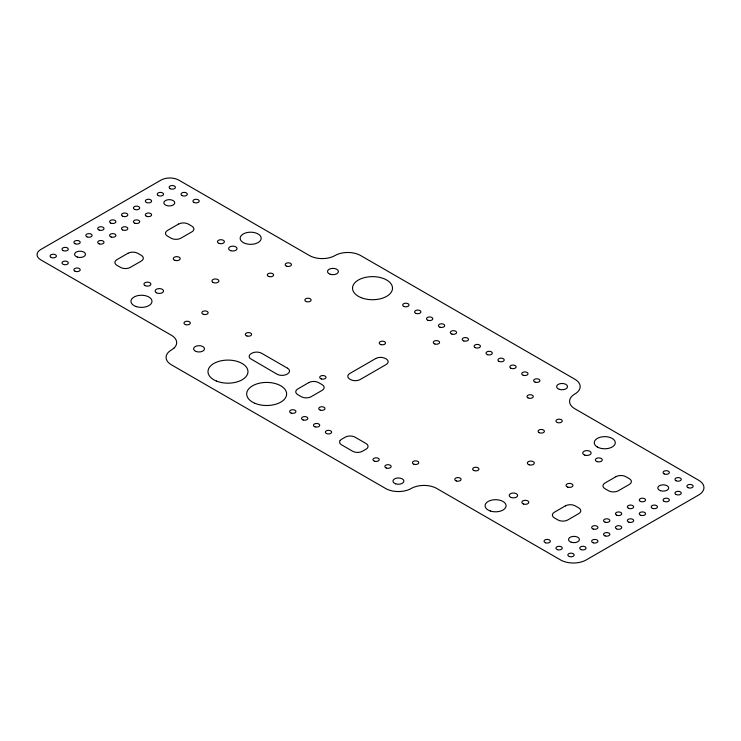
<?xml version="1.0" encoding="UTF-8"?>
<svg xmlns="http://www.w3.org/2000/svg" width="741" height="741" viewBox="0 0 741 741"><rect width="100%" height="100%" fill="white"/><g stroke="black" fill="none" stroke-linecap="round" stroke-linejoin="round"><path stroke-width="1.11" d="M340.147 440.525L339.85 441.025A6.947 4.011 0 0 0 341.647 444.896L352.66 451.25A6.947 4.011 0 0 0 362.479 451.25L366.045 449.185A6.947 4.011 0 0 0 366.045 443.516L355.041 437.162A6.947 4.011 0 0 0 345.223 437.162L341.647 439.228A6.947 4.011 0 0 0 340.147 440.525M174.005 348.094L171.375 350.021A18.099 10.448 0 0 0 171.375 364.794L385.616 488.486A18.099 10.448 0 0 0 411.209 488.486A18.099 10.448 0 0 1 436.801 488.486L560.585 559.955A18.099 10.448 0 0 0 586.177 559.955L698.652 495.016A18.099 10.448 0 0 0 698.652 480.242L574.868 408.773A18.099 10.448 0 0 1 574.868 393.999A18.099 10.448 0 0 0 574.868 379.225L360.626 255.534A18.099 10.448 0 0 0 335.034 255.534A18.099 10.448 0 0 1 309.442 255.534L178.813 180.119A12.625 7.29 0 0 0 160.964 180.119L40.746 249.522A12.625 7.29 0 0 0 40.746 259.832L171.375 335.247A18.099 10.448 0 0 1 174.005 348.094M127.934 253.302L116.921 259.656A6.947 4.011 0 0 0 116.921 265.334L120.496 267.39A6.947 4.011 0 0 0 130.314 267.39L141.318 261.036A6.947 4.011 0 0 0 141.318 255.367L137.752 253.302A6.947 4.011 0 0 0 127.934 253.302M178.516 224.097L167.503 230.451A6.947 4.011 0 0 0 167.503 236.12L171.078 238.185A6.947 4.011 0 0 0 180.897 238.185L191.91 231.831A6.947 4.011 0 0 0 191.91 226.162L188.334 224.097A6.947 4.011 0 0 0 178.516 224.097M308.765 382.615L297.762 388.979A6.947 4.011 0 0 0 297.762 394.647L301.328 396.704A6.947 4.011 0 0 0 311.146 396.704L322.159 390.35A6.947 4.011 0 0 0 322.159 384.681L318.584 382.615A6.947 4.011 0 0 0 308.765 382.615M375.687 358.551L349.798 373.492A6.947 4.011 0 0 0 349.798 379.16A13.366 7.716 0 0 0 350.391 379.512A6.947 4.011 0 0 0 360.219 379.512L386.098 364.563A6.947 4.011 0 0 0 386.7 359.283A13.366 7.716 0 0 0 385.505 358.551A6.947 4.011 0 0 0 375.687 358.551M565.402 505.871L554.388 512.226A6.947 4.011 0 0 0 554.388 517.894L557.964 519.96A6.947 4.011 0 0 0 567.782 519.96L578.786 513.606A6.947 4.011 0 0 0 578.786 507.937L575.22 505.871A6.947 4.011 0 0 0 565.402 505.871M615.984 476.667L604.971 483.021A6.947 4.011 0 0 0 604.971 488.69L608.546 490.755A6.947 4.011 0 0 0 618.365 490.755L629.378 484.401A6.947 4.011 0 0 0 629.378 478.732L625.802 476.667A6.947 4.011 0 0 0 615.984 476.667M287.508 368.212L261.619 353.262A6.947 4.011 0 0 0 252.477 352.92A13.366 7.716 0 0 0 250.606 354.003A6.947 4.011 0 0 0 250.097 358.449L277.088 374.224A6.947 4.011 0 0 0 286.906 374.224A13.366 7.716 0 0 0 288.101 373.483A6.947 4.011 0 0 0 287.508 368.212M456.345 480.965A3.159 1.825 0 0 0 461.078 479.381A3.159 1.825 0 0 0 456.345 477.806A3.159 1.825 0 0 0 456.345 480.965M571.237 542.245A5.474 3.159 0 0 0 579.443 539.513A5.474 3.159 0 0 0 571.237 536.78A5.474 3.159 0 0 0 571.237 542.245M660.509 490.709A5.474 3.159 0 0 0 668.715 487.976A5.474 3.159 0 0 0 660.509 485.235A5.474 3.159 0 0 0 660.509 490.709M166.558 205.535A5.474 3.159 0 0 0 174.765 202.793A5.474 3.159 0 0 0 166.558 200.061A5.474 3.159 0 0 0 166.558 205.535M219.188 243.446A3.473 2.001 0 0 0 224.393 241.705A3.473 2.001 0 0 0 219.188 239.973A3.473 2.001 0 0 0 219.188 243.446M144.967 285.554A3.473 2.001 0 0 0 150.775 284.655A3.473 2.001 0 0 0 146.523 282.201A3.473 2.001 0 0 0 144.967 285.554M230.72 250.68A4.205 2.427 0 0 0 237.027 248.578A4.205 2.427 0 0 0 230.72 246.475A4.205 2.427 0 0 0 230.72 250.68M156.351 292.732A4.205 2.427 0 0 0 163.391 291.639A4.205 2.427 0 0 0 158.231 288.666A4.205 2.427 0 0 0 156.351 292.732M196.309 351.558A5.474 3.159 0 0 0 204.516 348.816A5.474 3.159 0 0 0 196.309 346.084A5.474 3.159 0 0 0 196.309 351.558M395.675 483.836A5.474 3.159 0 0 0 403.882 481.104A5.474 3.159 0 0 0 395.675 478.371A5.474 3.159 0 0 0 395.675 483.836M559.335 389.349A5.474 3.159 0 0 0 567.541 386.617A5.474 3.159 0 0 0 559.335 383.884A5.474 3.159 0 0 0 559.335 389.349M584.816 455.122A4.205 2.427 0 0 0 591.123 453.01A4.205 2.427 0 0 0 584.816 450.908A4.205 2.427 0 0 0 584.816 455.122M511.318 497.554A4.205 2.427 0 0 0 517.626 495.451A4.205 2.427 0 0 0 511.318 493.339A4.205 2.427 0 0 0 511.318 497.554M597.079 461.624A3.473 2.001 0 0 0 602.294 459.883A3.473 2.001 0 0 0 597.079 458.151A3.473 2.001 0 0 0 597.079 461.624M523.591 504.056A3.473 2.001 0 0 0 528.796 502.315A3.473 2.001 0 0 0 523.591 500.583A3.473 2.001 0 0 0 523.591 504.056M330.217 274.253A5.474 3.159 0 0 0 338.424 271.512A5.474 3.159 0 0 0 330.217 268.779A5.474 3.159 0 0 0 330.217 274.253M77.286 257.071A5.474 3.159 0 0 0 85.493 254.33A5.474 3.159 0 0 0 77.286 251.597A5.474 3.159 0 0 0 77.286 257.071M306.404 301.624A3.159 1.825 0 0 0 311.137 300.049A3.159 1.825 0 0 0 306.404 298.466A3.159 1.825 0 0 0 306.404 301.624M380.791 344.574A3.159 1.825 0 0 0 385.524 342.99A3.159 1.825 0 0 0 380.791 341.416A3.159 1.825 0 0 0 380.791 344.574M246.892 335.979A3.159 1.825 0 0 0 251.625 334.404A3.159 1.825 0 0 0 246.892 332.829A3.159 1.825 0 0 0 246.892 335.979M321.279 378.929A3.159 1.825 0 0 0 326.012 377.354A3.159 1.825 0 0 0 321.279 375.77A3.159 1.825 0 0 0 321.279 378.929M320.279 410.134A3.159 1.825 0 0 0 325.012 408.56A3.159 1.825 0 0 0 320.279 406.985A3.159 1.825 0 0 0 320.279 410.134M434.847 344A3.159 1.825 0 0 0 439.58 342.416A3.159 1.825 0 0 0 434.847 340.841A3.159 1.825 0 0 0 434.847 344M527.916 397.824A3.159 1.825 0 0 0 533.196 397A3.159 1.825 0 0 0 529.333 394.777A3.159 1.825 0 0 0 527.916 397.824M414.015 464.255A3.159 1.825 0 0 0 418.748 462.671A3.159 1.825 0 0 0 414.015 461.097A3.159 1.825 0 0 0 414.015 464.255M174.996 260.369A3.473 2.001 0 0 0 180.202 258.628A3.473 2.001 0 0 0 174.996 256.895A3.473 2.001 0 0 0 174.996 260.369M212.963 282.377A3.473 2.001 0 0 0 218.771 281.478A3.473 2.001 0 0 0 214.519 279.024A3.473 2.001 0 0 0 212.963 282.377M567.773 487.133A3.473 2.001 0 0 0 572.978 485.401A3.473 2.001 0 0 0 567.773 483.66A3.473 2.001 0 0 0 567.773 487.133M529.093 464.802A3.473 2.001 0 0 0 534.298 463.06A3.473 2.001 0 0 0 529.093 461.328A3.473 2.001 0 0 0 529.093 464.802M136.214 306.579A10.522 6.076 0 0 0 151.988 301.318A10.522 6.076 0 0 0 136.214 296.057A10.522 6.076 0 0 0 136.214 306.579M245.419 243.53A10.522 6.076 0 0 0 261.193 238.269A10.522 6.076 0 0 0 245.419 233.007A10.522 6.076 0 0 0 245.419 243.53M597.329 446.999A10.522 6.076 0 0 0 614.928 444.276A10.522 6.076 0 0 0 602.044 436.838A10.522 6.076 0 0 0 597.329 446.999M490.31 511.012A10.522 6.076 0 0 0 506.084 505.751A10.522 6.076 0 0 0 490.31 500.499A10.522 6.076 0 0 0 490.31 511.012M122.58 216.196A3.159 1.825 0 0 0 127.758 215.177A3.159 1.825 0 0 0 123.645 213.093A3.159 1.825 0 0 0 122.58 216.196M110.678 223.06A3.159 1.825 0 0 0 115.855 222.05A3.159 1.825 0 0 0 111.743 219.966A3.159 1.825 0 0 0 110.678 223.06M99.275 230.145A3.159 1.825 0 0 0 104.009 228.561A3.159 1.825 0 0 0 99.275 226.987A3.159 1.825 0 0 0 99.275 230.145M158.287 195.578A3.159 1.825 0 0 0 163.465 194.559A3.159 1.825 0 0 0 159.352 192.484A3.159 1.825 0 0 0 158.287 195.578M146.385 202.45A3.159 1.825 0 0 0 151.562 201.432A3.159 1.825 0 0 0 147.45 199.357A3.159 1.825 0 0 0 146.385 202.45M134.982 209.527A3.159 1.825 0 0 0 139.716 207.952A3.159 1.825 0 0 0 134.982 206.369A3.159 1.825 0 0 0 134.982 209.527M86.873 236.805A3.159 1.825 0 0 0 92.051 235.795A3.159 1.825 0 0 0 87.938 233.711A3.159 1.825 0 0 0 86.873 236.805M74.971 243.678A3.159 1.825 0 0 0 80.148 242.668A3.159 1.825 0 0 0 76.036 240.584A3.159 1.825 0 0 0 74.971 243.678M63.068 250.551A3.159 1.825 0 0 0 68.246 249.532A3.159 1.825 0 0 0 64.134 247.457A3.159 1.825 0 0 0 63.068 250.551M51.166 257.423A3.159 1.825 0 0 0 56.344 256.405A3.159 1.825 0 0 0 52.231 254.33A3.159 1.825 0 0 0 51.166 257.423M170.189 188.705A3.159 1.825 0 0 0 175.367 187.686A3.159 1.825 0 0 0 171.254 185.611A3.159 1.825 0 0 0 170.189 188.705M146.385 216.196A3.159 1.825 0 0 0 151.562 215.177A3.159 1.825 0 0 0 147.45 213.093A3.159 1.825 0 0 0 146.385 216.196M134.982 223.273A3.159 1.825 0 0 0 139.716 221.698A3.159 1.825 0 0 0 134.982 220.114A3.159 1.825 0 0 0 134.982 223.273M122.58 229.932A3.159 1.825 0 0 0 127.758 228.923A3.159 1.825 0 0 0 123.645 226.839A3.159 1.825 0 0 0 122.58 229.932M111.178 237.018A3.159 1.825 0 0 0 115.911 235.434A3.159 1.825 0 0 0 111.178 233.86A3.159 1.825 0 0 0 111.178 237.018M99.275 243.891A3.159 1.825 0 0 0 104.009 242.307A3.159 1.825 0 0 0 99.275 240.732A3.159 1.825 0 0 0 99.275 243.891M593.226 529.065A3.159 1.825 0 0 0 597.959 527.49A3.159 1.825 0 0 0 593.226 525.906A3.159 1.825 0 0 0 593.226 529.065M605.128 522.192A3.159 1.825 0 0 0 609.862 520.617A3.159 1.825 0 0 0 605.128 519.033A3.159 1.825 0 0 0 605.128 522.192M628.424 508.243A3.159 1.825 0 0 0 633.601 507.224A3.159 1.825 0 0 0 629.498 505.149A3.159 1.825 0 0 0 628.424 508.243M616.521 515.115A3.159 1.825 0 0 0 621.699 514.097A3.159 1.825 0 0 0 617.596 512.022A3.159 1.825 0 0 0 616.521 515.115M569.421 556.556A3.159 1.825 0 0 0 574.155 554.972A3.159 1.825 0 0 0 569.421 553.397A3.159 1.825 0 0 0 569.421 556.556M640.335 501.37A3.159 1.825 0 0 0 645.504 500.351A3.159 1.825 0 0 0 641.4 498.276A3.159 1.825 0 0 0 640.335 501.37M581.324 549.683A3.159 1.825 0 0 0 586.057 548.099A3.159 1.825 0 0 0 581.324 546.525A3.159 1.825 0 0 0 581.324 549.683M593.226 542.81A3.159 1.825 0 0 0 597.959 541.226A3.159 1.825 0 0 0 593.226 539.652A3.159 1.825 0 0 0 593.226 542.81M605.128 535.938A3.159 1.825 0 0 0 609.862 534.363A3.159 1.825 0 0 0 605.128 532.779A3.159 1.825 0 0 0 605.128 535.938M616.521 528.861A3.159 1.825 0 0 0 621.699 527.842A3.159 1.825 0 0 0 617.596 525.758A3.159 1.825 0 0 0 616.521 528.861M628.933 522.192A3.159 1.825 0 0 0 633.666 520.617A3.159 1.825 0 0 0 628.933 519.033A3.159 1.825 0 0 0 628.933 522.192M640.835 515.319A3.159 1.825 0 0 0 645.568 513.745A3.159 1.825 0 0 0 640.835 512.161A3.159 1.825 0 0 0 640.835 515.319M652.738 508.446A3.159 1.825 0 0 0 657.471 506.872A3.159 1.825 0 0 0 652.738 505.297A3.159 1.825 0 0 0 652.738 508.446M676.042 494.497A3.159 1.825 0 0 0 681.211 493.487A3.159 1.825 0 0 0 677.107 491.403A3.159 1.825 0 0 0 676.042 494.497M664.14 501.37A3.159 1.825 0 0 0 669.308 500.351A3.159 1.825 0 0 0 665.205 498.276A3.159 1.825 0 0 0 664.14 501.37M687.944 487.624A3.159 1.825 0 0 0 693.113 486.615A3.159 1.825 0 0 0 689.01 484.531A3.159 1.825 0 0 0 687.944 487.624M557.519 549.683A3.159 1.825 0 0 0 562.252 548.099A3.159 1.825 0 0 0 557.519 546.525A3.159 1.825 0 0 0 557.519 549.683M676.042 480.752A3.159 1.825 0 0 0 681.211 479.742A3.159 1.825 0 0 0 677.107 477.658A3.159 1.825 0 0 0 676.042 480.752M545.617 542.81A3.159 1.825 0 0 0 550.35 541.226A3.159 1.825 0 0 0 545.617 539.652A3.159 1.825 0 0 0 545.617 542.81M63.569 264.5A3.159 1.825 0 0 0 68.302 262.925A3.159 1.825 0 0 0 63.569 261.341A3.159 1.825 0 0 0 63.569 264.5M664.14 473.879A3.159 1.825 0 0 0 669.308 472.869A3.159 1.825 0 0 0 665.205 470.785A3.159 1.825 0 0 0 664.14 473.879M182.091 195.578A3.159 1.825 0 0 0 187.269 194.559A3.159 1.825 0 0 0 183.157 192.484A3.159 1.825 0 0 0 182.091 195.578M74.971 271.169A3.159 1.825 0 0 0 80.148 270.15A3.159 1.825 0 0 0 76.036 268.066A3.159 1.825 0 0 0 74.971 271.169M193.994 202.45A3.159 1.825 0 0 0 199.172 201.432A3.159 1.825 0 0 0 195.059 199.357A3.159 1.825 0 0 0 193.994 202.45M185.565 324.632A3.159 1.825 0 0 0 190.298 323.048A3.159 1.825 0 0 0 185.565 321.474A3.159 1.825 0 0 0 185.565 324.632M203.423 314.323A3.159 1.825 0 0 0 208.156 312.748A3.159 1.825 0 0 0 203.423 311.164A3.159 1.825 0 0 0 203.423 314.323M286.739 266.223A3.159 1.825 0 0 0 291.472 264.639A3.159 1.825 0 0 0 286.739 263.064A3.159 1.825 0 0 0 286.739 266.223M268.881 276.532A3.159 1.825 0 0 0 273.624 274.948A3.159 1.825 0 0 0 268.881 273.373A3.159 1.825 0 0 0 268.881 276.532M539.161 432.651A3.159 1.825 0 0 0 544.339 431.642A3.159 1.825 0 0 0 540.226 429.558A3.159 1.825 0 0 0 539.161 432.651M473.694 470.442A3.159 1.825 0 0 0 478.871 469.433A3.159 1.825 0 0 0 474.768 467.349A3.159 1.825 0 0 0 473.694 470.442M451.88 334.08A3.159 1.825 0 0 0 456.613 332.496A3.159 1.825 0 0 0 451.88 330.921A3.159 1.825 0 0 0 451.88 334.08M557.519 422.555A3.159 1.825 0 0 0 562.252 420.971A3.159 1.825 0 0 0 557.519 419.397A3.159 1.825 0 0 0 557.519 422.555M439.978 327.207A3.159 1.825 0 0 0 444.711 325.632A3.159 1.825 0 0 0 439.978 324.049A3.159 1.825 0 0 0 439.978 327.207M428.076 320.334A3.159 1.825 0 0 0 432.809 318.76A3.159 1.825 0 0 0 428.076 317.176A3.159 1.825 0 0 0 428.076 320.334M303.106 419.971A3.159 1.825 0 0 0 307.839 418.396A3.159 1.825 0 0 0 303.106 416.822A3.159 1.825 0 0 0 303.106 419.971M291.204 413.108A3.159 1.825 0 0 0 295.937 411.524A3.159 1.825 0 0 0 291.204 409.949A3.159 1.825 0 0 0 291.204 413.108M487.587 354.698A3.159 1.825 0 0 0 492.32 353.114A3.159 1.825 0 0 0 487.587 351.54A3.159 1.825 0 0 0 487.587 354.698M475.185 347.612A3.159 1.825 0 0 0 480.363 346.603A3.159 1.825 0 0 0 476.25 344.519A3.159 1.825 0 0 0 475.185 347.612M463.783 340.953A3.159 1.825 0 0 0 468.516 339.369A3.159 1.825 0 0 0 463.783 337.794A3.159 1.825 0 0 0 463.783 340.953M326.411 433.513A3.159 1.825 0 0 0 331.579 432.494A3.159 1.825 0 0 0 327.476 430.419A3.159 1.825 0 0 0 326.411 433.513M315.008 426.844A3.159 1.825 0 0 0 319.741 425.269A3.159 1.825 0 0 0 315.008 423.695A3.159 1.825 0 0 0 315.008 426.844M523.294 375.307A3.159 1.825 0 0 0 528.027 373.733A3.159 1.825 0 0 0 523.294 372.149A3.159 1.825 0 0 0 523.294 375.307M535.197 382.18A3.159 1.825 0 0 0 539.93 380.605A3.159 1.825 0 0 0 535.197 379.022A3.159 1.825 0 0 0 535.197 382.18M498.989 361.358A3.159 1.825 0 0 0 504.167 360.339A3.159 1.825 0 0 0 500.055 358.264A3.159 1.825 0 0 0 498.989 361.358M510.892 368.231A3.159 1.825 0 0 0 516.069 367.212A3.159 1.825 0 0 0 511.957 365.137A3.159 1.825 0 0 0 510.892 368.231M386.422 468.08A3.159 1.825 0 0 0 391.155 466.497A3.159 1.825 0 0 0 386.422 464.922A3.159 1.825 0 0 0 386.422 468.08M374.52 461.208A3.159 1.825 0 0 0 379.253 459.624A3.159 1.825 0 0 0 374.52 458.049A3.159 1.825 0 0 0 374.52 461.208M216.391 381.041A19.988 11.541 0 0 0 247.874 372.723A19.988 11.541 0 0 0 219.651 361.145A19.988 11.541 0 0 0 216.391 381.041M360.95 297.586A19.988 11.541 0 0 0 392.424 289.268A19.988 11.541 0 0 0 364.202 277.68A19.988 11.541 0 0 0 360.95 297.586M416.173 313.462A3.159 1.825 0 0 0 420.907 311.887A3.159 1.825 0 0 0 416.173 310.303A3.159 1.825 0 0 0 416.173 313.462M255.08 403.373A19.988 11.541 0 0 0 286.554 395.055A19.988 11.541 0 0 0 258.331 383.477A19.988 11.541 0 0 0 255.08 403.373M404.271 306.589A3.159 1.825 0 0 0 409.004 305.014A3.159 1.825 0 0 0 404.271 303.44A3.159 1.825 0 0 0 404.271 306.589"/></g></svg>
